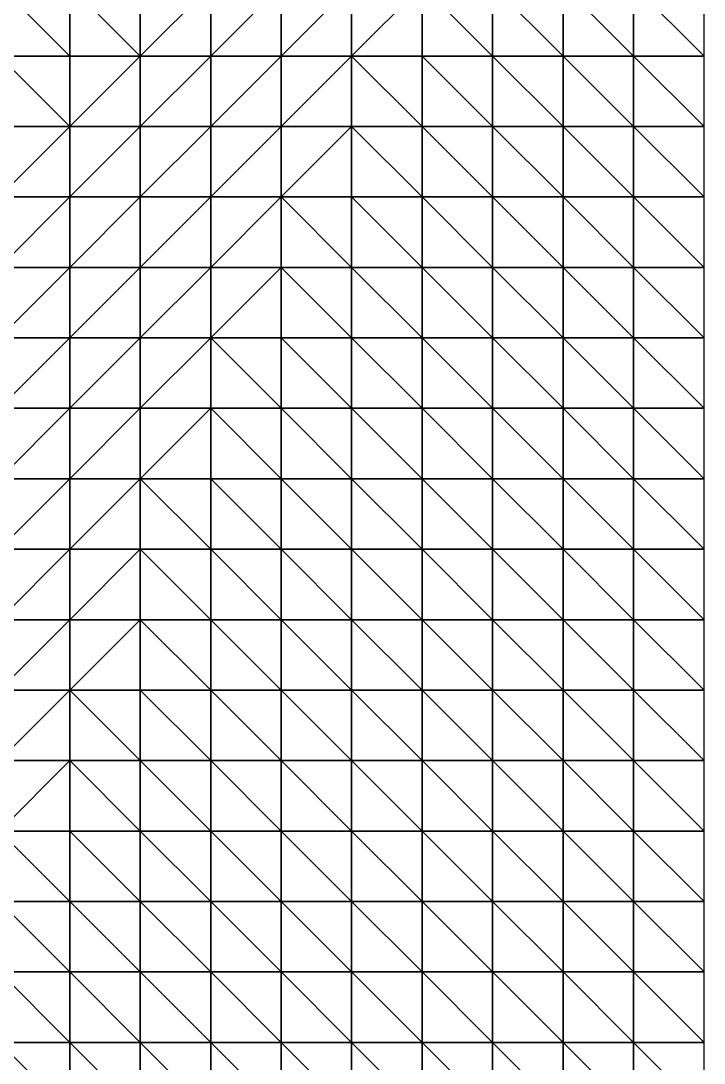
# Model space of a CAD drawing. Header units: metres. Extents: x -315 to 301, y -240 to 232.
# Drawn here: x 223.5 to 301, y -122.4 to -4 of the extents above; entities that cross this region are included whole.
import ezdxf

# ---------------------------------------------------------------- set-up
doc = ezdxf.new("R2010")
doc.units = ezdxf.units.M

msp = doc.modelspace()

# ---------------------------------------------------------------- linework, layer by layer
for points in [[(221, 0, -402.9863), (229, -8, -399.6922), (229, 0, -401.5745), (229.0001, 0.0001, -401.5745)], [(221, 0, -402.9863), (221, -8, -402.0451), (229, -8, -399.6922), (229.0001, -7.9999, -399.6921)], [(229, 0, -401.5745), (237, -8, -393.104), (237, 0, -398.751), (237.0001, 0.0001, -398.7509)], [(229, 0, -401.5745), (229, -8, -399.6922), (237, -8, -393.104), (237.0001, -7.9999, -393.1039)], [(237, -8, -393.104), (245, -8, -377.104), (245, 0, -388.8687), (245.0001, 0.0001, -388.8686)], [(237, -8, -393.104), (245, 0, -388.8687), (237, 0, -398.751), (237.0001, 0.0001, -398.7509)], [(245, -8, -377.104), (253, -8, -353.5745), (253, 0, -367.6922), (253.0001, 0.0001, -367.6921)], [(245, -8, -377.104), (253, 0, -367.6922), (245, 0, -388.8687), (245.0001, 0.0001, -388.8686)], [(253, -8, -353.5745), (261, -8, -336.1628), (261, 0, -344.1628), (261.0001, 0.0001, -344.1627)], [(253, -8, -353.5745), (261, 0, -344.1628), (253, 0, -367.6922), (253.0001, 0.0001, -367.6921)], [(261, -8, -336.1628), (269, -8, -328.6334), (269, 0, -331.4569), (269.0001, 0.0001, -331.4568)], [(261, -8, -336.1628), (269, 0, -331.4569), (261, 0, -344.1628), (261.0001, 0.0001, -344.1627)], [(269, 0, -331.4569), (277, -8, -325.8098), (277, 0, -327.2216), (277.0001, 0.0001, -327.2215)], [(269, 0, -331.4569), (269, -8, -328.6334), (277, -8, -325.8098), (277.0001, -7.9999, -325.8098)], [(277, 0, -327.2216), (285, -8, -323.9275), (285, 0, -325.3393), (285.0001, 0.0001, -325.3392)], [(277, 0, -327.2216), (277, -8, -325.8098), (285, -8, -323.9275), (285.0001, -7.9999, -323.9274)], [(285, 0, -325.3393), (293, -8, -322.5158), (293, 0, -323.4569), (293.0001, 0.0001, -323.4568)], [(285, 0, -325.3393), (285, -8, -323.9275), (293, -8, -322.5158), (293.0001, -7.9999, -322.5157)], [(293, 0, -323.4569), (301, -8, -321.5745), (301, 0, -322.5158), (301.0001, 0.0001, -322.5157)], [(293, 0, -323.4569), (293, -8, -322.5158), (301, -8, -321.5745), (301.0001, -7.9999, -321.5745)], [(221, -8, -402.0451), (229, -16, -394.0451), (229, -8, -399.6922), (229.0001, -7.9999, -399.6921)], [(221, -8, -402.0451), (221, -16, -399.2216), (229, -16, -394.0451), (229.0001, -15.9999, -394.045)], [(229, -16, -394.0451), (237, -16, -381.8098), (237, -8, -393.104), (237.0001, -7.9999, -393.1039)], [(229, -16, -394.0451), (237, -8, -393.104), (229, -8, -399.6922), (229.0001, -7.9999, -399.6921)], [(237, -16, -381.8098), (245, -16, -361.5745), (245, -8, -377.104), (245.0001, -7.9999, -377.1039)], [(237, -16, -381.8098), (245, -8, -377.104), (237, -8, -393.104), (237.0001, -7.9999, -393.1039)], [(245, -16, -361.5745), (253, -16, -341.8098), (253, -8, -353.5745), (253.0001, -7.9999, -353.5745)], [(245, -16, -361.5745), (253, -8, -353.5745), (245, -8, -377.104), (245.0001, -7.9999, -377.1039)], [(253, -16, -341.8098), (261, -16, -330.5158), (261, -8, -336.1628), (261.0001, -7.9999, -336.1627)], [(253, -16, -341.8098), (261, -8, -336.1628), (253, -8, -353.5745), (253.0001, -7.9999, -353.5745)], [(261, -8, -336.1628), (269, -16, -326.751), (269, -8, -328.6334), (269.0001, -7.9999, -328.6333)], [(261, -8, -336.1628), (261, -16, -330.5158), (269, -16, -326.751), (269.0001, -15.9999, -326.7509)], [(269, -8, -328.6334), (277, -16, -324.8687), (277, -8, -325.8098), (277.0001, -7.9999, -325.8098)], [(269, -8, -328.6334), (269, -16, -326.751), (277, -16, -324.8687), (277.0001, -15.9999, -324.8686)], [(277, -8, -325.8098), (285, -16, -322.9863), (285, -8, -323.9275), (285.0001, -7.9999, -323.9274)], [(277, -8, -325.8098), (277, -16, -324.8687), (285, -16, -322.9863), (285.0001, -15.9999, -322.9862)], [(285, -8, -323.9275), (293, -16, -321.5745), (293, -8, -322.5158), (293.0001, -7.9999, -322.5157)], [(285, -8, -323.9275), (285, -16, -322.9863), (293, -16, -321.5745), (293.0001, -15.9999, -321.5745)], [(293, -8, -322.5158), (301, -16, -320.6334), (301, -8, -321.5745), (301.0001, -7.9999, -321.5745)], [(293, -8, -322.5158), (293, -16, -321.5745), (301, -16, -320.6334), (301.0001, -15.9999, -320.6333)], [(229, -16, -394.0451), (221, -16, -399.2216), (221, -24, -394.0451), (221.0001, -23.9999, -394.045)], [(229, -16, -394.0451), (221, -24, -394.0451), (229, -24, -384.1628), (229.0001, -23.9999, -384.1627)], [(229, -24, -384.1628), (237, -24, -367.2216), (237, -16, -381.8098), (237.0001, -15.9999, -381.8098)], [(229, -24, -384.1628), (237, -16, -381.8098), (229, -16, -394.0451), (229.0001, -15.9999, -394.045)], [(237, -24, -367.2216), (245, -24, -347.9275), (245, -16, -361.5745), (245.0001, -15.9999, -361.5745)], [(237, -24, -367.2216), (245, -16, -361.5745), (237, -16, -381.8098), (237.0001, -15.9999, -381.8098)], [(245, -24, -347.9275), (253, -24, -334.2805), (253, -16, -341.8098), (253.0001, -15.9999, -341.8098)], [(245, -24, -347.9275), (253, -16, -341.8098), (245, -16, -361.5745), (245.0001, -15.9999, -361.5745)], [(253, -24, -334.2805), (261, -24, -327.6922), (261, -16, -330.5158), (261.0001, -15.9999, -330.5157)], [(253, -24, -334.2805), (261, -16, -330.5158), (253, -16, -341.8098), (253.0001, -15.9999, -341.8098)], [(261, -16, -330.5158), (269, -24, -324.8687), (269, -16, -326.751), (269.0001, -15.9999, -326.7509)], [(261, -16, -330.5158), (261, -24, -327.6922), (269, -24, -324.8687), (269.0001, -23.9999, -324.8686)], [(269, -16, -326.751), (277, -24, -323.4569), (277, -16, -324.8687), (277.0001, -15.9999, -324.8686)], [(269, -16, -326.751), (269, -24, -324.8687), (277, -24, -323.4569), (277.0001, -23.9999, -323.4568)], [(277, -16, -324.8687), (285, -24, -322.0451), (285, -16, -322.9863), (285.0001, -15.9999, -322.9862)], [(277, -16, -324.8687), (277, -24, -323.4569), (285, -24, -322.0451), (285.0001, -23.9999, -322.045)], [(285, -16, -322.9863), (293, -24, -321.1039), (293, -16, -321.5745), (293.0001, -15.9999, -321.5745)], [(285, -16, -322.9863), (285, -24, -322.0451), (293, -24, -321.1039), (293.0001, -23.9999, -321.1039)], [(293, -16, -321.5745), (301, -24, -320.1628), (301, -16, -320.6334), (301.0001, -15.9999, -320.6333)], [(293, -16, -321.5745), (293, -24, -321.1039), (301, -24, -320.1628), (301.0001, -23.9999, -320.1627)], [(221, -32, -386.5157), (229, -32, -372.3981), (229, -24, -384.1628), (229.0001, -23.9999, -384.1627)], [(221, -32, -386.5157), (229, -24, -384.1628), (221, -24, -394.0451), (221.0001, -23.9999, -394.045)], [(229, -32, -372.3981), (237, -32, -354.5157), (237, -24, -367.2216), (237.0001, -23.9999, -367.2215)], [(229, -32, -372.3981), (237, -24, -367.2216), (229, -24, -384.1628), (229.0001, -23.9999, -384.1627)], [(237, -32, -354.5157), (245, -32, -338.9863), (245, -24, -347.9275), (245.0001, -23.9999, -347.9274)], [(237, -32, -354.5157), (245, -24, -347.9275), (237, -24, -367.2216), (237.0001, -23.9999, -367.2215)], [(245, -32, -338.9863), (253, -32, -330.5158), (253, -24, -334.2805), (253.0001, -23.9999, -334.2804)], [(245, -32, -338.9863), (253, -24, -334.2805), (245, -24, -347.9275), (245.0001, -23.9999, -347.9274)], [(253, -24, -334.2805), (261, -32, -326.2804), (261, -24, -327.6922), (261.0001, -23.9999, -327.6921)], [(253, -24, -334.2805), (253, -32, -330.5158), (261, -32, -326.2804), (261.0001, -31.9999, -326.2803)], [(261, -24, -327.6922), (269, -32, -323.9275), (269, -24, -324.8687), (269.0001, -23.9999, -324.8686)], [(261, -24, -327.6922), (261, -32, -326.2804), (269, -32, -323.9275), (269.0001, -31.9999, -323.9274)], [(269, -24, -324.8687), (277, -32, -322.5158), (277, -24, -323.4569), (277.0001, -23.9999, -323.4568)], [(269, -24, -324.8687), (269, -32, -323.9275), (277, -32, -322.5158), (277.0001, -31.9999, -322.5157)], [(277, -24, -323.4569), (285, -32, -321.1039), (285, -24, -322.0451), (285.0001, -23.9999, -322.045)], [(277, -24, -323.4569), (277, -32, -322.5158), (285, -32, -321.1039), (285.0001, -31.9999, -321.1039)], [(285, -24, -322.0451), (293, -32, -320.6334), (293, -24, -321.1039), (293.0001, -23.9999, -321.1039)], [(285, -24, -322.0451), (285, -32, -321.1039), (293, -32, -320.6334), (293.0001, -31.9999, -320.6333)], [(293, -24, -321.1039), (301, -32, -320.1628), (301, -24, -320.1628), (301.0001, -23.9999, -320.1627)], [(293, -24, -321.1039), (293, -32, -320.6334), (301, -32, -320.1628), (301.0001, -31.9999, -320.1627)], [(221, -40, -379.9275), (229, -40, -362.5158), (229, -32, -372.3981), (229.0001, -31.9999, -372.398)], [(221, -40, -379.9275), (229, -32, -372.3981), (221, -32, -386.5157), (221.0001, -31.9999, -386.5156)], [(229, -40, -362.5158), (237, -40, -344.6334), (237, -32, -354.5157), (237.0001, -31.9999, -354.5156)], [(229, -40, -362.5158), (237, -32, -354.5157), (229, -32, -372.3981), (229.0001, -31.9999, -372.398)], [(237, -40, -344.6334), (245, -40, -332.8687), (245, -32, -338.9863), (245.0001, -31.9999, -338.9862)], [(237, -40, -344.6334), (245, -32, -338.9863), (237, -32, -354.5157), (237.0001, -31.9999, -354.5156)], [(245, -40, -332.8687), (253, -40, -327.6922), (253, -32, -330.5158), (253.0001, -31.9999, -330.5157)], [(245, -40, -332.8687), (253, -32, -330.5158), (245, -32, -338.9863), (245.0001, -31.9999, -338.9862)], [(253, -32, -330.5158), (261, -40, -325.3393), (261, -32, -326.2804), (261.0001, -31.9999, -326.2803)], [(253, -32, -330.5158), (253, -40, -327.6922), (261, -40, -325.3393), (261.0001, -39.9999, -325.3392)], [(261, -32, -326.2804), (269, -40, -323.4569), (269, -32, -323.9275), (269.0001, -31.9999, -323.9274)], [(261, -32, -326.2804), (261, -40, -325.3393), (269, -40, -323.4569), (269.0001, -39.9999, -323.4568)], [(269, -32, -323.9275), (277, -40, -322.0451), (277, -32, -322.5158), (277.0001, -31.9999, -322.5157)], [(269, -32, -323.9275), (269, -40, -323.4569), (277, -40, -322.0451), (277.0001, -39.9999, -322.045)], [(277, -32, -322.5158), (285, -40, -321.1039), (285, -32, -321.1039), (285.0001, -31.9999, -321.1039)], [(277, -32, -322.5158), (277, -40, -322.0451), (285, -40, -321.1039), (285.0001, -39.9999, -321.1039)], [(285, -32, -321.1039), (293, -40, -320.1628), (293, -32, -320.6334), (293.0001, -31.9999, -320.6333)], [(285, -32, -321.1039), (285, -40, -321.1039), (293, -40, -320.1628), (293.0001, -39.9999, -320.1627)], [(293, -32, -320.6334), (301, -40, -319.6922), (301, -32, -320.1628), (301.0001, -31.9999, -320.1627)], [(293, -32, -320.6334), (293, -40, -320.1628), (301, -40, -319.6922), (301.0001, -39.9999, -319.6921)], [(221, -48, -374.751), (229, -48, -354.0451), (229, -40, -362.5158), (229.0001, -39.9999, -362.5157)], [(221, -48, -374.751), (229, -40, -362.5158), (221, -40, -379.9275), (221.0001, -39.9999, -379.9274)], [(229, -48, -354.0451), (237, -48, -337.5745), (237, -40, -344.6334), (237.0001, -39.9999, -344.6333)], [(229, -48, -354.0451), (237, -40, -344.6334), (229, -40, -362.5158), (229.0001, -39.9999, -362.5157)], [(237, -48, -337.5745), (245, -48, -329.1039), (245, -40, -332.8687), (245.0001, -39.9999, -332.8686)], [(237, -48, -337.5745), (245, -40, -332.8687), (237, -40, -344.6334), (237.0001, -39.9999, -344.6333)], [(245, -40, -332.8687), (253, -48, -325.3393), (253, -40, -327.6922), (253.0001, -39.9999, -327.6921)], [(245, -40, -332.8687), (245, -48, -329.1039), (253, -48, -325.3393), (253.0001, -47.9999, -325.3392)], [(253, -40, -327.6922), (261, -48, -323.9275), (261, -40, -325.3393), (261.0001, -39.9999, -325.3392)], [(253, -40, -327.6922), (253, -48, -325.3393), (261, -48, -323.9275), (261.0001, -47.9999, -323.9274)], [(261, -40, -325.3393), (269, -48, -322.5158), (269, -40, -323.4569), (269.0001, -39.9999, -323.4568)], [(261, -40, -325.3393), (261, -48, -323.9275), (269, -48, -322.5158), (269.0001, -47.9999, -322.5157)], [(269, -40, -323.4569), (277, -48, -321.1039), (277, -40, -322.0451), (277.0001, -39.9999, -322.045)], [(269, -40, -323.4569), (269, -48, -322.5158), (277, -48, -321.1039), (277.0001, -47.9999, -321.1039)], [(277, -40, -322.0451), (285, -48, -320.1628), (285, -40, -321.1039), (285.0001, -39.9999, -321.1039)], [(277, -40, -322.0451), (277, -48, -321.1039), (285, -48, -320.1628), (285.0001, -47.9999, -320.1627)], [(285, -40, -321.1039), (293, -48, -319.6922), (293, -40, -320.1628), (293.0001, -39.9999, -320.1627)], [(285, -40, -321.1039), (285, -48, -320.1628), (293, -48, -319.6922), (293.0001, -47.9999, -319.6921)], [(293, -40, -320.1628), (301, -48, -319.2216), (301, -40, -319.6922), (301.0001, -39.9999, -319.6921)], [(293, -40, -320.1628), (293, -48, -319.6922), (301, -48, -319.2216), (301.0001, -47.9999, -319.2215)], [(221, -56, -369.5745), (229, -56, -347.4569), (229, -48, -354.0451), (229.0001, -47.9999, -354.045)], [(221, -56, -369.5745), (229, -48, -354.0451), (221, -48, -374.751), (221.0001, -47.9999, -374.7509)], [(229, -56, -347.4569), (237, -56, -332.8687), (237, -48, -337.5745), (237.0001, -47.9999, -337.5745)], [(229, -56, -347.4569), (237, -48, -337.5745), (229, -48, -354.0451), (229.0001, -47.9999, -354.045)], [(237, -56, -332.8687), (245, -56, -326.2804), (245, -48, -329.1039), (245.0001, -47.9999, -329.1039)], [(237, -56, -332.8687), (245, -48, -329.1039), (237, -48, -337.5745), (237.0001, -47.9999, -337.5745)], [(245, -48, -329.1039), (253, -56, -323.4569), (253, -48, -325.3393), (253.0001, -47.9999, -325.3392)], [(245, -48, -329.1039), (245, -56, -326.2804), (253, -56, -323.4569), (253.0001, -55.9999, -323.4568)], [(253, -48, -325.3393), (261, -56, -322.5158), (261, -48, -323.9275), (261.0001, -47.9999, -323.9274)], [(253, -48, -325.3393), (253, -56, -323.4569), (261, -56, -322.5158), (261.0001, -55.9999, -322.5157)], [(261, -48, -323.9275), (269, -56, -321.5745), (269, -48, -322.5158), (269.0001, -47.9999, -322.5157)], [(261, -48, -323.9275), (261, -56, -322.5158), (269, -56, -321.5745), (269.0001, -55.9999, -321.5745)], [(269, -48, -322.5158), (277, -56, -320.6334), (277, -48, -321.1039), (277.0001, -47.9999, -321.1039)], [(269, -48, -322.5158), (269, -56, -321.5745), (277, -56, -320.6334), (277.0001, -55.9999, -320.6333)], [(277, -48, -321.1039), (285, -56, -319.6922), (285, -48, -320.1628), (285.0001, -47.9999, -320.1627)], [(277, -48, -321.1039), (277, -56, -320.6334), (285, -56, -319.6922), (285.0001, -55.9999, -319.6921)], [(285, -48, -320.1628), (293, -56, -319.2216), (293, -48, -319.6922), (293.0001, -47.9999, -319.6921)], [(285, -48, -320.1628), (285, -56, -319.6922), (293, -56, -319.2216), (293.0001, -55.9999, -319.2215)], [(293, -48, -319.6922), (301, -56, -318.2804), (301, -48, -319.2216), (301.0001, -47.9999, -319.2215)], [(293, -48, -319.6922), (293, -56, -319.2216), (301, -56, -318.2804), (301.0001, -55.9999, -318.2803)], [(221, -64, -362.5158), (229, -64, -341.8098), (229, -56, -347.4569), (229.0001, -55.9999, -347.4568)], [(221, -64, -362.5158), (229, -56, -347.4569), (221, -56, -369.5745), (221.0001, -55.9999, -369.5745)], [(229, -64, -341.8098), (237, -64, -329.5745), (237, -56, -332.8687), (237.0001, -55.9999, -332.8686)], [(229, -64, -341.8098), (237, -56, -332.8687), (229, -56, -347.4569), (229.0001, -55.9999, -347.4568)], [(237, -56, -332.8687), (245, -64, -324.3981), (245, -56, -326.2804), (245.0001, -55.9999, -326.2803)], [(237, -56, -332.8687), (237, -64, -329.5745), (245, -64, -324.3981), (245.0001, -63.9999, -324.398)], [(245, -56, -326.2804), (253, -64, -322.5158), (253, -56, -323.4569), (253.0001, -55.9999, -323.4568)], [(245, -56, -326.2804), (245, -64, -324.3981), (253, -64, -322.5158), (253.0001, -63.9999, -322.5157)], [(253, -56, -323.4569), (261, -64, -321.5745), (261, -56, -322.5158), (261.0001, -55.9999, -322.5157)], [(253, -56, -323.4569), (253, -64, -322.5158), (261, -64, -321.5745), (261.0001, -63.9999, -321.5745)], [(261, -56, -322.5158), (269, -64, -321.1039), (269, -56, -321.5745), (269.0001, -55.9999, -321.5745)], [(261, -56, -322.5158), (261, -64, -321.5745), (269, -64, -321.1039), (269.0001, -63.9999, -321.1039)], [(269, -56, -321.5745), (277, -64, -320.1628), (277, -56, -320.6334), (277.0001, -55.9999, -320.6333)], [(269, -56, -321.5745), (269, -64, -321.1039), (277, -64, -320.1628), (277.0001, -63.9999, -320.1627)], [(277, -56, -320.6334), (285, -64, -319.2216), (285, -56, -319.6922), (285.0001, -55.9999, -319.6921)], [(277, -56, -320.6334), (277, -64, -320.1628), (285, -64, -319.2216), (285.0001, -63.9999, -319.2215)], [(285, -56, -319.6922), (293, -64, -318.2804), (293, -56, -319.2216), (293.0001, -55.9999, -319.2215)], [(285, -56, -319.6922), (285, -64, -319.2216), (293, -64, -318.2804), (293.0001, -63.9999, -318.2803)], [(293, -56, -319.2216), (301, -64, -317.8098), (301, -56, -318.2804), (301.0001, -55.9999, -318.2803)], [(293, -56, -319.2216), (293, -64, -318.2804), (301, -64, -317.8098), (301.0001, -63.9999, -317.8098)], [(221, -72, -353.104), (229, -72, -335.2216), (229, -64, -341.8098), (229.0001, -63.9999, -341.8098)], [(221, -72, -353.104), (229, -64, -341.8098), (221, -64, -362.5158), (221.0001, -63.9999, -362.5157)], [(229, -72, -335.2216), (237, -72, -326.2804), (237, -64, -329.5745), (237.0001, -63.9999, -329.5745)], [(229, -72, -335.2216), (237, -64, -329.5745), (229, -64, -341.8098), (229.0001, -63.9999, -341.8098)], [(237, -64, -329.5745), (245, -72, -322.5158), (245, -64, -324.3981), (245.0001, -63.9999, -324.398)], [(237, -64, -329.5745), (237, -72, -326.2804), (245, -72, -322.5158), (245.0001, -71.9999, -322.5157)], [(245, -64, -324.3981), (253, -72, -321.1039), (253, -64, -322.5158), (253.0001, -63.9999, -322.5157)], [(245, -64, -324.3981), (245, -72, -322.5158), (253, -72, -321.1039), (253.0001, -71.9999, -321.1039)], [(253, -64, -322.5158), (261, -72, -320.6334), (261, -64, -321.5745), (261.0001, -63.9999, -321.5745)], [(253, -64, -322.5158), (253, -72, -321.1039), (261, -72, -320.6334), (261.0001, -71.9999, -320.6333)], [(261, -64, -321.5745), (269, -72, -320.1628), (269, -64, -321.1039), (269.0001, -63.9999, -321.1039)], [(261, -64, -321.5745), (261, -72, -320.6334), (269, -72, -320.1628), (269.0001, -71.9999, -320.1627)], [(269, -64, -321.1039), (277, -72, -319.6922), (277, -64, -320.1628), (277.0001, -63.9999, -320.1627)], [(269, -64, -321.1039), (269, -72, -320.1628), (277, -72, -319.6922), (277.0001, -71.9999, -319.6921)], [(277, -64, -320.1628), (285, -72, -318.751), (285, -64, -319.2216), (285.0001, -63.9999, -319.2215)], [(277, -64, -320.1628), (277, -72, -319.6922), (285, -72, -318.751), (285.0001, -71.9999, -318.7509)], [(285, -64, -319.2216), (293, -72, -317.8098), (293, -64, -318.2804), (293.0001, -63.9999, -318.2803)], [(285, -64, -319.2216), (285, -72, -318.751), (293, -72, -317.8098), (293.0001, -71.9999, -317.8098)], [(293, -64, -318.2804), (301, -72, -317.3392), (301, -64, -317.8098), (301.0001, -63.9999, -317.8098)], [(293, -64, -318.2804), (293, -72, -317.8098), (301, -72, -317.3392), (301.0001, -71.9999, -317.3391)], [(221, -80, -343.2216), (229, -80, -329.1039), (229, -72, -335.2216), (229.0001, -71.9999, -335.2215)], [(221, -80, -343.2216), (229, -72, -335.2216), (221, -72, -353.104), (221.0001, -71.9999, -353.1039)], [(229, -80, -329.1039), (237, -80, -322.9863), (237, -72, -326.2804), (237.0001, -71.9999, -326.2803)], [(229, -80, -329.1039), (237, -72, -326.2804), (229, -72, -335.2216), (229.0001, -71.9999, -335.2215)], [(237, -72, -326.2804), (245, -80, -320.6334), (245, -72, -322.5158), (245.0001, -71.9999, -322.5157)], [(237, -72, -326.2804), (237, -80, -322.9863), (245, -80, -320.6334), (245.0001, -79.9999, -320.6333)], [(245, -72, -322.5158), (253, -80, -320.1628), (253, -72, -321.1039), (253.0001, -71.9999, -321.1039)], [(245, -72, -322.5158), (245, -80, -320.6334), (253, -80, -320.1628), (253.0001, -79.9999, -320.1627)], [(253, -72, -321.1039), (261, -80, -319.6922), (261, -72, -320.6334), (261.0001, -71.9999, -320.6333)], [(253, -72, -321.1039), (253, -80, -320.1628), (261, -80, -319.6922), (261.0001, -79.9999, -319.6921)], [(261, -72, -320.6334), (269, -80, -319.2216), (269, -72, -320.1628), (269.0001, -71.9999, -320.1627)], [(261, -72, -320.6334), (261, -80, -319.6922), (269, -80, -319.2216), (269.0001, -79.9999, -319.2215)], [(269, -72, -320.1628), (277, -80, -318.751), (277, -72, -319.6922), (277.0001, -71.9999, -319.6921)], [(269, -72, -320.1628), (269, -80, -319.2216), (277, -80, -318.751), (277.0001, -79.9999, -318.7509)], [(277, -72, -319.6922), (285, -80, -317.8098), (285, -72, -318.751), (285.0001, -71.9999, -318.7509)], [(277, -72, -319.6922), (277, -80, -318.751), (285, -80, -317.8098), (285.0001, -79.9999, -317.8098)], [(285, -72, -318.751), (293, -80, -316.8687), (293, -72, -317.8098), (293.0001, -71.9999, -317.8098)], [(285, -72, -318.751), (285, -80, -317.8098), (293, -80, -316.8687), (293.0001, -79.9999, -316.8686)], [(293, -72, -317.8098), (301, -80, -316.3981), (301, -72, -317.3392), (301.0001, -71.9999, -317.3391)], [(293, -72, -317.8098), (293, -80, -316.8687), (301, -80, -316.3981), (301.0001, -79.9999, -316.398)], [(221, -88, -334.751), (229, -88, -324.8687), (229, -80, -329.1039), (229.0001, -79.9999, -329.1039)], [(221, -88, -334.751), (229, -80, -329.1039), (221, -80, -343.2216), (221.0001, -79.9999, -343.2215)], [(229, -80, -329.1039), (237, -88, -320.6334), (237, -80, -322.9863), (237.0001, -79.9999, -322.9862)], [(229, -80, -329.1039), (229, -88, -324.8687), (237, -88, -320.6334), (237.0001, -87.9999, -320.6333)], [(237, -80, -322.9863), (245, -88, -319.6922), (245, -80, -320.6334), (245.0001, -79.9999, -320.6333)], [(237, -80, -322.9863), (237, -88, -320.6334), (245, -88, -319.6922), (245.0001, -87.9999, -319.6921)], [(245, -80, -320.6334), (253, -88, -319.2216), (253, -80, -320.1628), (253.0001, -79.9999, -320.1627)], [(245, -80, -320.6334), (245, -88, -319.6922), (253, -88, -319.2216), (253.0001, -87.9999, -319.2215)], [(253, -80, -320.1628), (261, -88, -318.751), (261, -80, -319.6922), (261.0001, -79.9999, -319.6921)], [(253, -80, -320.1628), (253, -88, -319.2216), (261, -88, -318.751), (261.0001, -87.9999, -318.7509)], [(261, -80, -319.6922), (269, -88, -318.751), (269, -80, -319.2216), (269.0001, -79.9999, -319.2215)], [(261, -80, -319.6922), (261, -88, -318.751), (269, -88, -318.751), (269.0001, -87.9999, -318.7509)], [(269, -80, -319.2216), (277, -88, -318.2804), (277, -80, -318.751), (277.0001, -79.9999, -318.7509)], [(269, -80, -319.2216), (269, -88, -318.751), (277, -88, -318.2804), (277.0001, -87.9999, -318.2803)], [(277, -80, -318.751), (285, -88, -317.3392), (285, -80, -317.8098), (285.0001, -79.9999, -317.8098)], [(277, -80, -318.751), (277, -88, -318.2804), (285, -88, -317.3392), (285.0001, -87.9999, -317.3391)], [(285, -80, -317.8098), (293, -88, -316.3981), (293, -80, -316.8687), (293.0001, -79.9999, -316.8686)], [(285, -80, -317.8098), (285, -88, -317.3392), (293, -88, -316.3981), (293.0001, -87.9999, -316.398)], [(293, -80, -316.8687), (301, -88, -316.3981), (301, -80, -316.3981), (301.0001, -79.9999, -316.398)], [(293, -80, -316.8687), (293, -88, -316.3981), (301, -88, -316.3981), (301.0001, -87.9999, -316.398)], [(221, -96, -328.6334), (229, -96, -322.0451), (229, -88, -324.8687), (229.0001, -87.9999, -324.8686)], [(221, -96, -328.6334), (229, -88, -324.8687), (221, -88, -334.751), (221.0001, -87.9999, -334.7509)], [(229, -88, -324.8687), (237, -96, -319.6922), (237, -88, -320.6334), (237.0001, -87.9999, -320.6333)], [(229, -88, -324.8687), (229, -96, -322.0451), (237, -96, -319.6922), (237.0001, -95.9999, -319.6921)], [(237, -88, -320.6334), (245, -96, -319.2216), (245, -88, -319.6922), (245.0001, -87.9999, -319.6921)], [(237, -88, -320.6334), (237, -96, -319.6922), (245, -96, -319.2216), (245.0001, -95.9999, -319.2215)], [(245, -88, -319.6922), (253, -96, -318.751), (253, -88, -319.2216), (253.0001, -87.9999, -319.2215)], [(245, -88, -319.6922), (245, -96, -319.2216), (253, -96, -318.751), (253.0001, -95.9999, -318.7509)], [(253, -88, -319.2216), (261, -96, -317.8098), (261, -88, -318.751), (261.0001, -87.9999, -318.7509)], [(253, -88, -319.2216), (253, -96, -318.751), (261, -96, -317.8098), (261.0001, -95.9999, -317.8098)], [(261, -88, -318.751), (269, -96, -317.8098), (269, -88, -318.751), (269.0001, -87.9999, -318.7509)], [(261, -88, -318.751), (261, -96, -317.8098), (269, -96, -317.8098), (269.0001, -95.9999, -317.8098)], [(269, -88, -318.751), (277, -96, -317.3392), (277, -88, -318.2804), (277.0001, -87.9999, -318.2803)], [(269, -88, -318.751), (269, -96, -317.8098), (277, -96, -317.3392), (277.0001, -95.9999, -317.3391)], [(277, -88, -318.2804), (285, -96, -316.8687), (285, -88, -317.3392), (285.0001, -87.9999, -317.3391)], [(277, -88, -318.2804), (277, -96, -317.3392), (285, -96, -316.8687), (285.0001, -95.9999, -316.8686)], [(285, -88, -317.3392), (293, -96, -316.3981), (293, -88, -316.3981), (293.0001, -87.9999, -316.398)], [(285, -88, -317.3392), (285, -96, -316.8687), (293, -96, -316.3981), (293.0001, -95.9999, -316.398)], [(293, -88, -316.3981), (301, -96, -315.9275), (301, -88, -316.3981), (301.0001, -87.9999, -316.398)], [(293, -88, -316.3981), (293, -96, -316.3981), (301, -96, -315.9275), (301.0001, -95.9999, -315.9274)], [(221, -96, -328.6334), (229, -104, -320.1628), (229, -96, -322.0451), (229.0001, -95.9999, -322.045)], [(221, -96, -328.6334), (221, -104, -323.9275), (229, -104, -320.1628), (229.0001, -103.9999, -320.1627)], [(229, -96, -322.0451), (237, -104, -319.2216), (237, -96, -319.6922), (237.0001, -95.9999, -319.6921)], [(229, -96, -322.0451), (229, -104, -320.1628), (237, -104, -319.2216), (237.0001, -103.9999, -319.2215)], [(237, -96, -319.6922), (245, -104, -318.751), (245, -96, -319.2216), (245.0001, -95.9999, -319.2215)], [(237, -96, -319.6922), (237, -104, -319.2216), (245, -104, -318.751), (245.0001, -103.9999, -318.7509)], [(245, -96, -319.2216), (253, -104, -317.8098), (253, -96, -318.751), (253.0001, -95.9999, -318.7509)], [(245, -96, -319.2216), (245, -104, -318.751), (253, -104, -317.8098), (253.0001, -103.9999, -317.8098)], [(253, -96, -318.751), (261, -104, -316.8687), (261, -96, -317.8098), (261.0001, -95.9999, -317.8098)], [(253, -96, -318.751), (253, -104, -317.8098), (261, -104, -316.8687), (261.0001, -103.9999, -316.8686)], [(261, -96, -317.8098), (269, -104, -316.3981), (269, -96, -317.8098), (269.0001, -95.9999, -317.8098)], [(261, -96, -317.8098), (261, -104, -316.8687), (269, -104, -316.3981), (269.0001, -103.9999, -316.398)], [(269, -96, -317.8098), (277, -104, -315.9275), (277, -96, -317.3392), (277.0001, -95.9999, -317.3391)], [(269, -96, -317.8098), (269, -104, -316.3981), (277, -104, -315.9275), (277.0001, -103.9999, -315.9274)], [(277, -96, -317.3392), (285, -104, -315.9275), (285, -96, -316.8687), (285.0001, -95.9999, -316.8686)], [(277, -96, -317.3392), (277, -104, -315.9275), (285, -104, -315.9275), (285.0001, -103.9999, -315.9274)], [(285, -96, -316.8687), (293, -104, -315.4569), (293, -96, -316.3981), (293.0001, -95.9999, -316.398)], [(285, -96, -316.8687), (285, -104, -315.9275), (293, -104, -315.4569), (293.0001, -103.9999, -315.4568)], [(293, -96, -316.3981), (301, -104, -314.9863), (301, -96, -315.9275), (301.0001, -95.9999, -315.9274)], [(293, -96, -316.3981), (293, -104, -315.4569), (301, -104, -314.9863), (301.0001, -103.9999, -314.9862)], [(221, -104, -323.9275), (229, -112, -318.751), (229, -104, -320.1628), (229.0001, -103.9999, -320.1627)], [(221, -104, -323.9275), (221, -112, -321.1039), (229, -112, -318.751), (229.0001, -111.9999, -318.7509)], [(229, -104, -320.1628), (237, -112, -318.2804), (237, -104, -319.2216), (237.0001, -103.9999, -319.2215)], [(229, -104, -320.1628), (229, -112, -318.751), (237, -112, -318.2804), (237.0001, -111.9999, -318.2803)], [(237, -104, -319.2216), (245, -112, -317.8098), (245, -104, -318.751), (245.0001, -103.9999, -318.7509)], [(237, -104, -319.2216), (237, -112, -318.2804), (245, -112, -317.8098), (245.0001, -111.9999, -317.8098)], [(245, -104, -318.751), (253, -112, -317.3392), (253, -104, -317.8098), (253.0001, -103.9999, -317.8098)], [(245, -104, -318.751), (245, -112, -317.8098), (253, -112, -317.3392), (253.0001, -111.9999, -317.3391)], [(253, -104, -317.8098), (261, -112, -316.3981), (261, -104, -316.8687), (261.0001, -103.9999, -316.8686)], [(253, -104, -317.8098), (253, -112, -317.3392), (261, -112, -316.3981), (261.0001, -111.9999, -316.398)], [(261, -104, -316.8687), (269, -112, -315.4569), (269, -104, -316.3981), (269.0001, -103.9999, -316.398)], [(261, -104, -316.8687), (261, -112, -316.3981), (269, -112, -315.4569), (269.0001, -111.9999, -315.4568)], [(269, -104, -316.3981), (277, -112, -314.9863), (277, -104, -315.9275), (277.0001, -103.9999, -315.9274)], [(269, -104, -316.3981), (269, -112, -315.4569), (277, -112, -314.9863), (277.0001, -111.9999, -314.9862)], [(277, -104, -315.9275), (285, -112, -314.9863), (285, -104, -315.9275), (285.0001, -103.9999, -315.9274)], [(277, -104, -315.9275), (277, -112, -314.9863), (285, -112, -314.9863), (285.0001, -111.9999, -314.9862)], [(285, -104, -315.9275), (293, -112, -314.5158), (293, -104, -315.4569), (293.0001, -103.9999, -315.4568)], [(285, -104, -315.9275), (285, -112, -314.9863), (293, -112, -314.5158), (293.0001, -111.9999, -314.5157)], [(293, -104, -315.4569), (301, -112, -314.0451), (301, -104, -314.9863), (301.0001, -103.9999, -314.9862)], [(293, -104, -315.4569), (293, -112, -314.5158), (301, -112, -314.0451), (301.0001, -111.9999, -314.045)], [(221, -112, -321.1039), (229, -120, -317.3392), (229, -112, -318.751), (229.0001, -111.9999, -318.7509)], [(221, -112, -321.1039), (221, -120, -318.751), (229, -120, -317.3392), (229.0001, -119.9999, -317.3391)], [(229, -112, -318.751), (237, -120, -316.8687), (237, -112, -318.2804), (237.0001, -111.9999, -318.2803)], [(229, -112, -318.751), (229, -120, -317.3392), (237, -120, -316.8687), (237.0001, -119.9999, -316.8686)], [(237, -112, -318.2804), (245, -120, -316.3981), (245, -112, -317.8098), (245.0001, -111.9999, -317.8098)], [(237, -112, -318.2804), (237, -120, -316.8687), (245, -120, -316.3981), (245.0001, -119.9999, -316.398)], [(245, -112, -317.8098), (253, -120, -315.9275), (253, -112, -317.3392), (253.0001, -111.9999, -317.3391)], [(245, -112, -317.8098), (245, -120, -316.3981), (253, -120, -315.9275), (253.0001, -119.9999, -315.9274)], [(253, -112, -317.3392), (261, -120, -314.9863), (261, -112, -316.3981), (261.0001, -111.9999, -316.398)], [(253, -112, -317.3392), (253, -120, -315.9275), (261, -120, -314.9863), (261.0001, -119.9999, -314.9862)], [(261, -112, -316.3981), (269, -120, -314.5158), (269, -112, -315.4569), (269.0001, -111.9999, -315.4568)], [(261, -112, -316.3981), (261, -120, -314.9863), (269, -120, -314.5158), (269.0001, -119.9999, -314.5157)], [(269, -112, -315.4569), (277, -120, -314.5158), (277, -112, -314.9863), (277.0001, -111.9999, -314.9862)], [(269, -112, -315.4569), (269, -120, -314.5158), (277, -120, -314.5158), (277.0001, -119.9999, -314.5157)], [(277, -112, -314.9863), (285, -120, -314.0451), (285, -112, -314.9863), (285.0001, -111.9999, -314.9862)], [(277, -112, -314.9863), (277, -120, -314.5158), (285, -120, -314.0451), (285.0001, -119.9999, -314.045)], [(285, -112, -314.9863), (293, -120, -313.5745), (293, -112, -314.5158), (293.0001, -111.9999, -314.5157)], [(285, -112, -314.9863), (285, -120, -314.0451), (293, -120, -313.5745), (293.0001, -119.9999, -313.5745)], [(293, -112, -314.5158), (301, -120, -313.5745), (301, -112, -314.0451), (301.0001, -111.9999, -314.045)], [(293, -112, -314.5158), (293, -120, -313.5745), (301, -120, -313.5745), (301.0001, -119.9999, -313.5745)], [(221, -120, -318.751), (229, -128, -315.9275), (229, -120, -317.3392), (229.0001, -119.9999, -317.3391)], [(221, -120, -318.751), (221, -128, -317.3392), (229, -128, -315.9275), (229.0001, -127.9999, -315.9274)], [(229, -120, -317.3392), (237, -128, -314.9863), (237, -120, -316.8687), (237.0001, -119.9999, -316.8686)], [(229, -120, -317.3392), (229, -128, -315.9275), (237, -128, -314.9863), (237.0001, -127.9999, -314.9862)], [(237, -120, -316.8687), (245, -128, -314.5158), (245, -120, -316.3981), (245.0001, -119.9999, -316.398)], [(237, -120, -316.8687), (237, -128, -314.9863), (245, -128, -314.5158), (245.0001, -127.9999, -314.5157)], [(245, -120, -316.3981), (253, -128, -314.0451), (253, -120, -315.9275), (253.0001, -119.9999, -315.9274)], [(245, -120, -316.3981), (245, -128, -314.5158), (253, -128, -314.0451), (253.0001, -127.9999, -314.045)], [(253, -120, -315.9275), (261, -128, -313.5745), (261, -120, -314.9863), (261.0001, -119.9999, -314.9862)], [(253, -120, -315.9275), (253, -128, -314.0451), (261, -128, -313.5745), (261.0001, -127.9999, -313.5745)], [(261, -120, -314.9863), (269, -128, -313.5745), (269, -120, -314.5158), (269.0001, -119.9999, -314.5157)], [(261, -120, -314.9863), (261, -128, -313.5745), (269, -128, -313.5745), (269.0001, -127.9999, -313.5745)], [(269, -120, -314.5158), (277, -128, -313.5745), (277, -120, -314.5158), (277.0001, -119.9999, -314.5157)], [(269, -120, -314.5158), (269, -128, -313.5745), (277, -128, -313.5745), (277.0001, -127.9999, -313.5745)], [(277, -120, -314.5158), (285, -128, -313.104), (285, -120, -314.0451), (285.0001, -119.9999, -314.045)], [(277, -120, -314.5158), (277, -128, -313.5745), (285, -128, -313.104), (285.0001, -127.9999, -313.1039)], [(285, -120, -314.0451), (293, -128, -313.104), (293, -120, -313.5745), (293.0001, -119.9999, -313.5745)], [(285, -120, -314.0451), (285, -128, -313.104), (293, -128, -313.104), (293.0001, -127.9999, -313.1039)], [(293, -120, -313.5745), (301, -128, -312.6334), (301, -120, -313.5745), (301.0001, -119.9999, -313.5745)], [(293, -120, -313.5745), (293, -128, -313.104), (301, -128, -312.6334), (301.0001, -127.9999, -312.6333)]]:
    msp.add_3dface(points)

doc.saveas('drawing.dxf')
